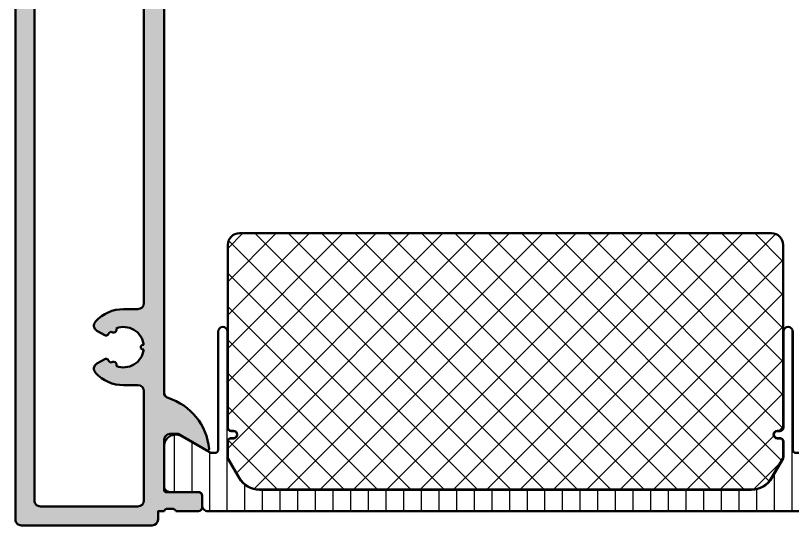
# Model space of a CAD drawing. Extents: x 0 to 245, y -81 to 5.
# Drawn here: x 0 to 65.4, y -81.2 to -38.3 of the extents above; entities that cross this region are included whole.
import ezdxf

# ---------------------------------------------------------------- set-up
doc = ezdxf.new("R2010")
doc.units = 0
for name, color, linetype, lineweight in [('0S-Alu contour', 7, 'Continuous', 50), ('0S-Alu hatch', 252, 'Continuous', 25), ('0S-Plastic contour', 254, 'Continuous', 50), ('0S-Plastic hatch', 253, 'Continuous', 25), ('0S-PT contour', 91, 'Continuous', 50), ('0S-PT hatch', 103, 'Continuous', 25)]:
    doc.layers.add(name, color=color, linetype=linetype, lineweight=lineweight)

# ---------------------------------------------------------------- blocks, each defined once
blk = doc.blocks.new('485100__E9955474_A01D_4CBE_A65E_3682EE52868B_')
at = {"layer": '0S-Alu hatch'}
h = blk.add_hatch(color=256, dxfattribs=at)
edge = h.paths.add_edge_path()
edge.add_ellipse((13.21715728752521, -0.0999999999996078), major_axis=(-0.3000000000002932, 0), ratio=1, start_angle=90.0000000000349, end_angle=160.5287793654555, ccw=False)
edge.add_line((13.2171572875254, -0.3999999999999034), (12.78284271247464, -0.3999999999999744))
edge.add_ellipse((12.78284271247453, -0.1000000000000625), major_axis=(-0.2999999999999119, 0), ratio=1, start_angle=19.471220634481085, end_angle=90.00000000002069, ccw=False)
edge.add_line((12.49999999999997, -0.1999999999999858), (11.00000000000001, -0.1999999999999574))
edge.add_arc((10.99999999999999, -0.699999999999929), 0.4999999999999716, 89.99999999999736, 180)
edge.add_line((10.50000000000002, -0.699999999999929), (10.50000000000001, -6.499999999999997))
edge.add_ellipse((10.00000000000007, -6.500000000000054), major_axis=(-0.499999999999945, 0), ratio=1, start_angle=89.99999999999369, end_angle=180, ccw=False)
edge.add_line((10.00000000000001, -6.999999999999997), (2.800000000000014, -6.999999999999983))
edge.add_ellipse((2.799999999999993, -5.999999999999997), major_axis=(-0.9999999999999857, 0), ratio=1, start_angle=0, end_angle=90.0000000000012, ccw=False)
edge.add_line((1.800000000000007, -6.000000000000011), (1.800000000000015, -2.699999999999971))
edge.add_ellipse((2.799999999999967, -2.699999999999957), major_axis=(-0.9999999999999521, 0), ratio=1, start_angle=269.99999999999767, end_angle=360, ccw=False)
edge.add_line((2.800000000000008, -1.7), (4.500000000000015, -1.7))
edge.add_line((4.500000000000015, -1.7), (4.500000000000015, -1.099999999999991))
edge.add_line((4.500000000000015, -1.099999999999991), (3.400000000000014, 2.9e-15))
edge.add_line((3.400000000000014, 2.9e-15), (1.51e-14, 2.8e-15))
edge.add_line((1.51e-14, 2.8e-15), (1e-16, -80.7))
edge.add_arc((0.499999999999999, -80.7), 0.4999999999999989, 180, 270.0000000000002)
edge.add_line((0.5000000000000007, -81.2), (11.5, -81.2))
edge.add_arc((11.5, -80.7), 0.5000000000000011, 270.0000000000002, 360)
edge.add_line((12, -80.7), (12, -80))
edge.add_line((12, -80), (12.5, -80))
edge.add_ellipse((12.78284271247462, -80.10000000000001), major_axis=(-0.3000000000000029, 0), ratio=1, start_angle=270, end_angle=340.52877936550794, ccw=False)
edge.add_line((12.78284271247462, -79.8), (13.21715728752538, -79.8))
edge.add_ellipse((13.2171572875254, -80.09999999999998), major_axis=(-0.2999999999999783, 0), ratio=1, start_angle=199.4712206344881, end_angle=270.00000000000273, ccw=False)
edge.add_line((13.5, -80), (15.39999999999996, -80))
edge.add_arc((15.39999999999996, -79.69999999999996), 0.3000000000000429, 270, 360)
edge.add_line((15.7, -79.69999999999996), (15.7, -78.71000000000004))
edge.add_arc((15.39999999999997, -78.71000000000004), 0.3000000000000238, 0, 90.00000000000237)
edge.add_line((15.39999999999996, -78.41000000000001), (12.7, -78.41))
edge.add_ellipse((12.70000000000001, -78.21), major_axis=(-0.2000000000000024, 0), ratio=1, start_angle=0, end_angle=89.9999999999979, ccw=False)
edge.add_line((12.5, -78.21), (12.5, -74.00000000000001))
edge.add_ellipse((13.00000000000001, -74.00000000000003), major_axis=(-0.5000000000000071, 0), ratio=1, start_angle=270.0000000000008, end_angle=360, ccw=False)
edge.add_line((13, -73.50000000000001), (13.7, -73.50000000000001))
edge.add_line((13.7, -73.50000000000001), (16.09282032302755, -74.88149545762236))
edge.add_arc((16.1618802153517, -74.76188021535171), 0.1381197846482984, 239.9999999999975, 365.6225775507953)
edge.add_arc((11.32339113815221, -75.23822324117378), 4.999999999999982, 5.622577550793327, 72.25158364392998)
edge.add_ellipse((13.00000000000005, -69.99999999999999), major_axis=(-0.5000000000000281, 0), ratio=1, start_angle=0, end_angle=72.25158364392553, ccw=False)
edge.add_line((12.50000000000002, -69.99999999999999), (12.50000000000001, -10.19999999999997))
edge.add_ellipse((13.00000000000013, -10.20000000000008), major_axis=(-0.5000000000001174, 0), ratio=1, start_angle=287.7484163560789, end_angle=360, ccw=False)
edge.add_arc((11.32339113815236, -4.961776758826315), 4.999999999999834, 287.7484163560689, 354.3774224492078)
edge.add_arc((16.16188021535177, -5.438119784648248), 0.1381197846482487, 354.3774224491905, 480.0000000000249)
edge.add_line((16.0928203230276, -5.318504542377664), (13.70000000000001, -6.699999999999985))
edge.add_line((13.70000000000001, -6.699999999999985), (13.00000000000001, -6.699999999999985))
edge.add_ellipse((12.99999999999999, -6.199999999999985), major_axis=(-0.5, 0), ratio=1, start_angle=0, end_angle=90.00000000000199, ccw=False)
edge.add_line((12.49999999999999, -6.199999999999985), (12.50000000000001, -1.989999999999978))
edge.add_ellipse((12.70000000000002, -1.990000000000034), major_axis=(-0.2000000000000028, 0), ratio=1, start_angle=270.00000000000256, end_angle=360, ccw=False)
edge.add_line((12.70000000000001, -1.790000000000031), (15.39999999999998, -1.789999999999989))
edge.add_arc((15.39999999999994, -1.489999999999906), 0.3000000000000824, 270.0000000000068, 360)
edge.add_line((15.70000000000002, -1.489999999999906), (15.70000000000002, -0.5000000000000256))
edge.add_arc((15.39999999999989, -0.500000000000054), 0.300000000000125, 0, 89.99999999998406)
edge.add_line((15.39999999999998, -0.1999999999999289), (13.50000000000001, -0.1999999999999716))
edge = h.paths.add_edge_path()
edge.add_line((10.3, -79.6), (2.099999999999999, -79.6))
edge.add_ellipse((2.099999999999998, -79.10000000000001), major_axis=(-0.4999999999999984, 0), ratio=1, start_angle=0, end_angle=90.00000000000011, ccw=False)
edge.add_line((1.6, -79.10000000000001), (1.600000000000022, -8.899999999999977))
edge.add_ellipse((2.099999999999959, -8.899999999999903), major_axis=(-0.4999999999999377, 0), ratio=1, start_angle=269.99999999999284, end_angle=360, ccw=False)
edge.add_line((2.100000000000022, -8.399999999999986), (10.30000000000001, -8.399999999999986))
edge.add_ellipse((10.29999999999998, -8.900000000000016), major_axis=(-0.5000000000000285, 0), ratio=1, start_angle=180, end_angle=269.9999999999959, ccw=False)
edge.add_line((10.8, -8.900000000000016), (10.80000000000001, -11.29999999999999))
edge.add_ellipse((10.30000000000007, -11.30000000000006), major_axis=(-0.4999999999999414, 0), ratio=1, start_angle=89.99999999999329, end_angle=180, ccw=False)
edge.add_line((10.30000000000001, -11.80000000000001), (9.100000000000014, -11.79999999999999))
edge.add_arc((9.099999999999955, -14.99999999999975), 3.199999999999784, 89.99999999999896, 137.7945535962703)
edge.add_arc((7.100000000000019, -13.18616428527828), 0.499999999999991, 137.79455359627, 239.9999999999996)
edge.add_line((6.85000000000002, -13.61917698717048), (7.506767464358823, -13.99836185951305))
edge.add_arc((7.60676746435883, -13.82515677875615), 0.2000000000000043, 240, 321.8050930654696)
edge.add_ellipse((9.100000003569752, -15.00000000369375), major_axis=(-1.700000005136818, 0), ratio=1, start_angle=308.43346097456447, end_angle=321.80509304202775, ccw=False)
edge.add_arc((8.250000000000014, -13.52775681356648), 0.2500000000000156, 214.2167304732661, 385.7832695211539)
edge.add_ellipse((9.100000000000044, -14.99999999999997), major_axis=(-1.699999999999986, 0), ratio=1, start_angle=186.6284815277259, end_angle=291.5665390422964, ccw=False)
edge.add_arc((10.75000000000002, -15), 0.1999999999999928, 78.86146999422614, 281.1385300057684)
edge.add_ellipse((9.100000000000014, -15.00000000000008), major_axis=(-1.69999999999999, 0), ratio=1, start_angle=68.43346095770403, end_angle=173.3715184722763, ccw=False)
edge.add_arc((8.24999999999999, -16.47224318643355), 0.2500000000000029, 334.2167304788404, 505.7832695211383)
edge.add_ellipse((9.10000000632604, -14.99999999382313), major_axis=(-1.700000008841515, 0), ratio=1, start_angle=38.19490696630322, end_angle=51.56653900468848, ccw=False)
edge.add_arc((7.606767464358807, -16.17484322124384), 0.2000000000000047, 38.19490693452656, 119.9999999999947)
edge.add_line((7.506767464358821, -16.00163814048694), (6.850000000000013, -16.38082301282947))
edge.add_arc((7.100000000000036, -16.8138357147217), 0.5000000000000208, 120.0000000000019, 222.2054464037307)
edge.add_arc((9.100000000000117, -14.99999999999985), 3.200000000000137, 222.2054464037329, 269.9999999999982)
edge.add_line((9.100000000000016, -18.19999999999999), (10.30000000000001, -18.19999999999999))
edge.add_ellipse((10.30000000000004, -18.69999999999998), major_axis=(-0.4999999999999929, 0), ratio=1, start_angle=180, end_angle=270.00000000000284, ccw=False)
edge.add_line((10.80000000000003, -18.69999999999998), (10.8, -62.5))
edge.add_ellipse((10.29999999999998, -62.49999999999997), major_axis=(-0.5000000000000231, 0), ratio=1, start_angle=90.00000000000267, end_angle=180, ccw=False)
edge.add_line((10.3, -62.99999999999999), (9.100000000000003, -63))
edge.add_arc((9.099999999999929, -66.19999999999979), 3.199999999999802, 89.99999999999866, 137.7945535962693)
edge.add_arc((7.099999999999985, -64.38616428527828), 0.4999999999999939, 137.7945535962646, 240.0000000000015)
edge.add_line((6.850000000000005, -64.81917698717051), (7.506767464358814, -65.19836185951306))
edge.add_arc((7.606767464358808, -65.0251567787562), 0.1999999999999806, 239.9999999999972, 321.8050930654803)
edge.add_ellipse((9.099999999672775, -66.19999999966242), major_axis=(-1.699999999765205, 0), ratio=1, start_angle=308.43346095613765, end_angle=321.80509306759586, ccw=False)
edge.add_arc((8.250000000000007, -64.72775681356646), 0.25, 214.216730425588, 385.7832695211484)
edge.add_ellipse((9.100000000000028, -66.19999999999999), major_axis=(-1.699999999999989, 0), ratio=1, start_angle=186.6284815277267, end_angle=291.5665390422961, ccw=False)
edge.add_arc((10.75, -66.2), 0.2000000000000004, 78.86146999422444, 281.1385300057719)
edge.add_ellipse((9.1, -66.2), major_axis=(-1.700000000000004, 0), ratio=1, start_angle=68.43346095770488, end_angle=173.3715184722733, ccw=False)
edge.add_arc((8.25, -67.67224318643353), 0.2499999999999986, 334.2167304788521, 505.7832695211461)
edge.add_ellipse((9.099999999970496, -66.20000000002801), major_axis=(-1.699999999979652, 0), ratio=1, start_angle=38.19490693439889, end_angle=51.56653904248731, ccw=False)
edge.add_arc((7.606767464358817, -67.37484322124382), 0.19999999999999, 38.19490693452577, 120.0000000000009)
edge.add_line((7.506767464358814, -67.20163814048693), (6.850000000000002, -67.58082301282948))
edge.add_arc((7.100000000000001, -68.01383571472171), 0.5000000000000037, 119.9999999999996, 222.2054464037324)
edge.add_arc((9.099999999999953, -66.20000000000006), 3.199999999999937, 222.2054464037321, 270.0000000000009)
edge.add_line((9.100000000000003, -69.4), (10.3, -69.4))
edge.add_ellipse((10.3, -69.9), major_axis=(-0.5000000000000018, 0), ratio=1, start_angle=180, end_angle=269.9999999999994, ccw=False)
edge.add_line((10.8, -69.9), (10.8, -79.10000000000001))
edge.add_ellipse((10.3, -79.1), major_axis=(-0.5000000000000036, 0), ratio=1, start_angle=90.0000000000004, end_angle=180, ccw=False)
at = {"layer": '0S-Alu contour', "color": 7}
for points in [[(2.800000000000008, -1.7), (4.500000000000015, -1.7), (4.500000000000015, -1.099999999999991), (3.400000000000014, 2.9e-15), (1.51e-14, 2.8e-15), (1e-16, -80.7)], [(12.49999999999997, -0.1999999999999858), (11.00000000000001, -0.1999999999999574)], [(13.2171572875254, -0.3999999999999034), (12.78284271247464, -0.3999999999999744)], [(15.39999999999998, -0.1999999999999289), (13.50000000000001, -0.1999999999999716)], [(15.70000000000002, -1.489999999999906), (15.70000000000002, -0.5000000000000256)], [(10.50000000000002, -0.699999999999929), (10.50000000000001, -6.499999999999997)], [(12.70000000000001, -1.790000000000031), (15.39999999999998, -1.789999999999989)], [(12.49999999999999, -6.199999999999985), (12.50000000000001, -1.989999999999978)], [(1.800000000000007, -6.000000000000011), (1.800000000000015, -2.699999999999971)], [(16.0928203230276, -5.318504542377664), (13.70000000000001, -6.699999999999985), (13.00000000000001, -6.699999999999985)], [(10.00000000000001, -6.999999999999997), (2.800000000000014, -6.999999999999983)], [(2.100000000000022, -8.399999999999986), (10.30000000000001, -8.399999999999986)], [(1.6, -79.10000000000001), (1.600000000000022, -8.899999999999977)], [(10.8, -8.900000000000016), (10.80000000000001, -11.29999999999999)], [(12.50000000000002, -69.99999999999999), (12.50000000000001, -10.19999999999997)], [(10.30000000000001, -11.80000000000001), (9.100000000000014, -11.79999999999999)], [(6.85000000000002, -13.61917698717048), (7.506767464358823, -13.99836185951305)], [(7.506767464358821, -16.00163814048694), (6.850000000000013, -16.38082301282947)], [(9.100000000000016, -18.19999999999999), (10.30000000000001, -18.19999999999999)], [(10.80000000000003, -18.69999999999998), (10.8, -62.5)], [(10.3, -62.99999999999999), (9.100000000000003, -63)], [(6.850000000000005, -64.81917698717051), (7.506767464358814, -65.19836185951306)], [(7.506767464358814, -67.20163814048693), (6.850000000000002, -67.58082301282948)], [(9.100000000000003, -69.4), (10.3, -69.4)], [(10.8, -69.9), (10.8, -79.10000000000001)], [(13, -73.50000000000001), (13.7, -73.50000000000001), (16.09282032302755, -74.88149545762236)], [(12.5, -78.21), (12.5, -74.00000000000001)], [(15.39999999999996, -78.41000000000001), (12.7, -78.41)], [(15.7, -79.69999999999996), (15.7, -78.71000000000004)], [(10.3, -79.6), (2.099999999999999, -79.6)], [(12.78284271247462, -79.8), (13.21715728752538, -79.8)], [(12, -80.7), (12, -80), (12.5, -80)], [(13.5, -80), (15.39999999999996, -80)], [(0.5000000000000007, -81.2), (11.5, -81.2)]]:
    blk.add_lwpolyline(points, dxfattribs=at)
for centre, radius, start, end in [((10.99999999999999, -0.699999999999929), 0.4999999999999716, 89.99999999999736, 180), ((15.39999999999989, -0.500000000000054), 0.300000000000125, 0, 89.99999999998406), ((15.39999999999994, -1.489999999999906), 0.3000000000000824, 270.0000000000068, 0), ((11.32339113815236, -4.961776758826315), 4.999999999999834, 287.7484163560689, 354.3774224492078), ((16.16188021535177, -5.438119784648248), 0.1381197846482487, 354.3774224491905, 120.0000000000248), ((9.099999999999955, -14.99999999999975), 3.199999999999784, 89.99999999999896, 137.7945535962703), ((7.100000000000019, -13.18616428527828), 0.499999999999991, 137.79455359627, 239.9999999999996), ((8.250000000000014, -13.52775681356648), 0.2500000000000156, 214.2167304732661, 25.7832695211539), ((7.60676746435883, -13.82515677875615), 0.2000000000000043, 240, 321.8050930654696), ((10.75000000000002, -15), 0.1999999999999928, 78.86146999422614, 281.1385300057684), ((7.606767464358807, -16.17484322124384), 0.2000000000000047, 38.19490693452656, 119.9999999999947), ((8.24999999999999, -16.47224318643355), 0.2500000000000029, 334.2167304788404, 145.7832695211384), ((7.100000000000036, -16.8138357147217), 0.5000000000000208, 120.0000000000019, 222.2054464037307), ((9.100000000000117, -14.99999999999985), 3.200000000000137, 222.2054464037329, 269.9999999999982), ((9.099999999999929, -66.19999999999979), 3.199999999999802, 89.99999999999866, 137.7945535962693), ((7.099999999999985, -64.38616428527828), 0.4999999999999939, 137.7945535962646, 240.0000000000015), ((8.250000000000007, -64.72775681356646), 0.25, 214.216730425588, 25.78326952114839), ((7.606767464358808, -65.0251567787562), 0.1999999999999806, 239.9999999999972, 321.8050930654803), ((10.75, -66.2), 0.2000000000000004, 78.86146999422444, 281.1385300057719), ((7.606767464358817, -67.37484322124382), 0.19999999999999, 38.19490693452577, 120.0000000000009), ((7.100000000000001, -68.01383571472171), 0.5000000000000037, 119.9999999999996, 222.2054464037324), ((8.25, -67.67224318643353), 0.2499999999999986, 334.2167304788521, 145.7832695211461), ((9.099999999999953, -66.20000000000006), 3.199999999999937, 222.2054464037321, 270.0000000000009), ((11.32339113815221, -75.23822324117378), 4.999999999999982, 5.622577550793327, 72.25158364392998), ((16.1618802153517, -74.76188021535171), 0.1381197846482984, 239.9999999999975, 5.622577550795275), ((15.39999999999997, -78.71000000000004), 0.3000000000000238, 0, 90.00000000000237), ((15.39999999999996, -79.69999999999996), 0.3000000000000429, 270, 0), ((0.499999999999999, -80.7), 0.4999999999999989, 180, 270.0000000000002), ((11.5, -80.7), 0.5000000000000011, 270.0000000000002, 0)]:
    blk.add_arc(centre, radius, start, end, dxfattribs=at)
at = {"layer": '0S-Alu contour', "color": 7, "extrusion": (0, 0, -1)}
for centre, radius, start, end in [((-12.78284271247453, -0.1000000000000625), 0.2999999999999119, 269.9999999999793, 340.5287793655189), ((-13.21715728752521, -0.0999999999996078), 0.3000000000002933, 199.4712206345446, 269.9999999999651), ((-2.799999999999967, -2.699999999999957), 0.9999999999999521, 0, 90.00000000000232), ((-12.70000000000002, -1.990000000000034), 0.2000000000000028, 0, 89.99999999999746), ((-2.799999999999993, -5.999999999999997), 0.9999999999999857, 269.9999999999988, 0), ((-10.00000000000007, -6.500000000000054), 0.499999999999945, 180, 270.0000000000063), ((-12.99999999999999, -6.199999999999985), 0.5, 269.999999999998, 0), ((-2.099999999999959, -8.899999999999903), 0.4999999999999377, 0, 90.00000000000718), ((-10.29999999999998, -8.900000000000016), 0.5000000000000285, 90.00000000000406, 180), ((-13.00000000000013, -10.20000000000008), 0.5000000000001174, 0, 72.25158364392108), ((-10.30000000000007, -11.30000000000006), 0.4999999999999414, 180, 270.0000000000067), ((-9.100000003569752, -15.00000000369375), 1.700000005136818, 38.19490695797227, 51.56653902543555), ((-9.100000000000044, -14.99999999999997), 1.699999999999986, 68.43346095770355, 173.3715184722741), ((-9.100000000000014, -15.00000000000008), 1.69999999999999, 186.6284815277238, 291.566539042296), ((-9.10000000632604, -14.99999999382313), 1.700000008841515, 308.4334609953115, 321.8050930336968), ((-10.30000000000004, -18.69999999999998), 0.4999999999999929, 89.99999999999714, 180), ((-10.29999999999998, -62.49999999999997), 0.5000000000000231, 180, 269.9999999999973), ((-9.100000000000028, -66.19999999999999), 1.69999999999999, 68.43346095770389, 173.3715184722733), ((-9.099999999672775, -66.19999999966242), 1.699999999765205, 38.19490693240416, 51.56653904386232), ((-9.1, -66.2), 1.700000000000004, 186.6284815277268, 291.5665390422951), ((-9.099999999970496, -66.20000000002801), 1.699999999979652, 308.4334609575127, 321.8050930656011), ((-10.3, -69.9), 0.5000000000000018, 90.00000000000063, 180), ((-13.00000000000005, -69.99999999999999), 0.5000000000000281, 287.7484163560745, 0), ((-13.00000000000001, -74.00000000000003), 0.5000000000000071, 0, 89.9999999999992), ((-12.70000000000001, -78.21), 0.2000000000000024, 270.0000000000021, 0), ((-2.099999999999998, -79.10000000000001), 0.4999999999999984, 269.9999999999999, 0), ((-10.3, -79.1), 0.5000000000000036, 180, 269.9999999999996), ((-12.78284271247462, -80.10000000000001), 0.3000000000000029, 19.47122063449203, 90), ((-13.2171572875254, -80.09999999999998), 0.2999999999999783, 89.99999999999729, 160.5287793655119)]:
    blk.add_arc(centre, radius, start, end, dxfattribs=at)
blk = doc.blocks.new('486210__149072A3_05BF_4372_99CE_AF6776F35998_')
at = {"layer": '0S-PT hatch'}
h = blk.add_hatch(dxfattribs=at)
h.set_pattern_fill('ANSI37', color=256, scale=0.625, angle=90, style=0)
h.set_pattern_definition([(135, (0, 0), (-1.403165018917055, -1.403165018917055), []), (225, (0, 0), (1.403165018917055, -1.403165018917055), [])])
edge = h.paths.add_edge_path()
edge.add_ellipse((18.14979668030454, -72.9563458752441), major_axis=(-0.2800000000000065, 0), ratio=1, start_angle=0, end_angle=90.00000000000068, ccw=False)
edge.add_line((17.86979668030453, -72.9563458752441), (17.86979668030453, -57.59999999999997))
edge.add_ellipse((18.84979668030453, -57.59999999999997), major_axis=(-0.9799999999999968, 0), ratio=1, start_angle=269.9999999999998, end_angle=360, ccw=False)
edge.add_line((18.84979668030453, -56.61999999999998), (63.65020331974267, -56.61999999999998))
edge.add_ellipse((63.65020331974267, -57.59999999999996), major_axis=(-0.9799999999999826, 0), ratio=1, start_angle=180, end_angle=269.99999999999955, ccw=False)
edge.add_line((64.63020331974265, -57.59999999999996), (64.63020331969553, -72.95540162866529))
edge.add_ellipse((64.34979668030454, -72.95540162866531), major_axis=(-0.2804066393909892, 0), ratio=1, start_angle=90, end_angle=180, ccw=False)
edge.add_line((64.34979668030454, -73.2358082680563), (64.14922588506548, -73.2358082680563))
edge.add_arc((64.14922588506548, -73.55577507995788), 0.3199668119015628, 90, 270)
edge.add_line((64.14922588506548, -73.87574189185943), (64.34979668035172, -73.87574189185943))
edge.add_ellipse((64.3497966803517, -74.15574189185945), major_axis=(-0.280000000000002, 0), ratio=1, start_angle=183.512787063998, end_angle=269.9999999999971, ccw=False)
edge.add_line((64.62927060206421, -74.13858592838804), (64.62927060206421, -75.46501280946046))
edge.add_ellipse((64.44927060206427, -75.46501280946043), major_axis=(-0.1799999999999358, 0), ratio=1, start_angle=149.9999999999923, end_angle=180, ccw=False)
edge.add_line((64.6051551747454, -75.55501280946042), (63.66119488016583, -77.18999999999998))
edge.add_ellipse((61.94646458067264, -76.19999999999997), major_axis=(-1.979999999999995, 0), ratio=1, start_angle=90, end_angle=149.9999999999998, ccw=False)
edge.add_line((61.94646458067264, -78.17999999999996), (20.5531287799836, -78.17999999999996))
edge.add_ellipse((20.55312877998361, -76.19999999999999), major_axis=(-1.979999999999985, 0), ratio=1, start_angle=29.99999999999949, end_angle=89.99999999999977, ccw=False)
edge.add_line((18.83839848049042, -77.18999999999997), (17.89443818591086, -75.55501280946042))
edge.add_ellipse((18.05032275859205, -75.46501280946042), major_axis=(-0.1799999999999963, 0), ratio=1, start_angle=0, end_angle=30.000000000002103, ccw=False)
edge.add_line((17.87032275859205, -75.46501280946042), (17.87032275859205, -74.13804832120007))
edge.add_ellipse((18.14979668030455, -74.15520428467163), major_axis=(-0.2800000000000048, 0), ratio=1, start_angle=270.00000000000216, end_angle=356.48721293597293, ccw=False)
edge.add_line((18.14979668030454, -73.87520428467163), (18.35036747559078, -73.87520428467163))
edge.add_arc((18.35036747559078, -73.55577507995787), 0.319429204713761, 270, 450)
edge.add_line((18.35036747559078, -73.23634587524411), (18.14979668030454, -73.23634587524411))
at = {"layer": '0S-PT contour', "color": 7}
for points in [[(18.84979668030453, -56.61999999999998), (63.65020331974267, -56.61999999999998)], [(17.86979668030453, -72.9563458752441), (17.86979668030453, -57.59999999999997)], [(64.63020331974265, -57.59999999999996), (64.63020331969553, -72.95540162866529)], [(18.35036747559078, -73.23634587524411), (18.14979668030454, -73.23634587524411)], [(64.34979668030454, -73.2358082680563), (64.14922588506548, -73.2358082680563)], [(18.14979668030454, -73.87520428467163), (18.35036747559078, -73.87520428467163)], [(64.14922588506548, -73.87574189185943), (64.34979668035172, -73.87574189185943)], [(17.87032275859205, -75.46501280946042), (17.87032275859205, -74.13804832120007)], [(64.62927060206421, -74.13858592838804), (64.62927060206421, -75.46501280946046)], [(18.83839848049042, -77.18999999999997), (17.89443818591086, -75.55501280946042)], [(64.6051551747454, -75.55501280946042), (63.66119488016583, -77.18999999999998)], [(61.94646458067264, -78.17999999999996), (20.5531287799836, -78.17999999999996)]]:
    blk.add_lwpolyline(points, dxfattribs=at)
at = {"layer": '0S-PT contour', "color": 7, "extrusion": (0, 0, -1)}
for centre, radius, start, end in [((-18.84979668030453, -57.59999999999997), 0.9799999999999968, 0, 90.00000000000021), ((-63.65020331974267, -57.59999999999996), 0.9799999999999826, 90.00000000000043, 180), ((-18.14979668030454, -72.9563458752441), 0.2800000000000065, 269.9999999999993, 0), ((-64.34979668030454, -72.95540162866531), 0.2804066393909892, 180, 270), ((-18.14979668030455, -74.15520428467163), 0.2800000000000048, 3.512787064027087, 89.99999999999783), ((-64.3497966803517, -74.15574189185945), 0.280000000000002, 90.00000000000291, 176.487212936002), ((-18.05032275859205, -75.46501280946042), 0.1799999999999963, 329.9999999999979, 0), ((-64.44927060206427, -75.46501280946043), 0.1799999999999358, 180, 210.0000000000078), ((-20.55312877998361, -76.19999999999999), 1.979999999999985, 270.0000000000002, 330.0000000000005), ((-61.94646458067264, -76.19999999999997), 1.979999999999995, 210.0000000000003, 270)]:
    blk.add_arc(centre, radius, start, end, dxfattribs=at)
at = {"layer": '0S-PT contour', "color": 7}
for centre, radius, start, end in [((18.35036747559078, -73.55577507995787), 0.319429204713761, 270, 90), ((64.14922588506548, -73.55577507995788), 0.3199668119015628, 90, 270)]:
    blk.add_arc(centre, radius, start, end, dxfattribs=at)
blk = doc.blocks.new('284591__51F3FD2E_2EA0_4798_A127_C033CC3ED484___EAAD03FD_3B20_42E3_95A0_F28DCBC1E137_')
at = {"layer": '0S-Plastic hatch'}
h = blk.add_hatch(dxfattribs=at)
h.set_pattern_fill('ANSI31', color=256, scale=0.4680000000000001, angle=45, style=0)
h.set_pattern_definition([(90, (0, 0), (-1.4859, 0), [])])
edge = h.paths.add_edge_path()
edge.add_ellipse((65.92580853902763, -74.60002263447427), major_axis=(-0.5000000000001086, 0), ratio=1, start_angle=89.99425617672682, end_angle=119.99999659934471, ccw=False)
edge.add_line((65.92575841471383, -75.10002263196193), (65.70000000006476, -75.09999999999057))
edge.add_ellipse((65.70000000006472, -74.84999999997308), major_axis=(-0.2500000000174998, 0), ratio=1, start_angle=0, end_angle=90.00000000000978, ccw=False)
edge.add_line((65.45000000004723, -74.84999999997308), (65.45000000004654, -64.89925907311643))
edge.add_arc((65.0507409269301, -64.89925907311643), 0.3992590731164398, 0, 180)
edge.add_line((64.65148185381366, -64.89925907311643), (64.65148185381369, -72.95486402147755))
edge.add_ellipse((64.35000000004713, -72.95486402147755), major_axis=(-0.3014818537665604, 0), ratio=1, start_angle=90.00000000001347, end_angle=180, ccw=False)
edge.add_line((64.3500000000472, -73.25634587524411), (64.14942920476096, -73.25634587524411))
edge.add_arc((64.14942920476096, -73.55577507995787), 0.2994292047137632, 90.00000000000273, 270.0000000000027)
edge.add_line((64.14942920476099, -73.85520428467164), (64.35000000004726, -73.85520428467164))
edge.add_ellipse((64.35000000004726, -74.15520428467184), major_axis=(-0.3000000000002041, 0), ratio=1, start_angle=176.6063607271252, end_angle=270, ccw=False)
edge.add_line((64.64947392175952, -74.17296295056771), (64.64947392175972, -75.46501280946048))
edge.add_ellipse((64.44947392175989, -75.46501280946063), major_axis=(-0.1999999999998323, 0), ratio=1, start_angle=150.0000000000496, end_angle=180, ccw=False)
edge.add_line((64.62267900251672, -75.5650128094604), (63.67871870793694, -77.2))
edge.add_ellipse((61.94666790036814, -76.20000000000006), major_axis=(-1.999999999999911, 0), ratio=1, start_angle=90.00000000000023, end_angle=150.0000000000004, ccw=False)
edge.add_line((61.94666790036815, -78.19999999999997), (20.55333209967907, -78.19999999999997))
edge.add_ellipse((20.55333209967909, -76.2), major_axis=(-1.999999999999964, 0), ratio=1, start_angle=29.99999999999909, end_angle=89.99999999999937, ccw=False)
edge.add_line((18.82128129211023, -77.19999999999996), (17.87732099753071, -75.56501280946047))
edge.add_ellipse((18.05052607828748, -75.46501280946026), major_axis=(-0.2000000000000062, 0), ratio=1, start_angle=0, end_angle=30.000000000067416, ccw=False)
edge.add_line((17.85052607828748, -75.46501280946026), (17.85052607828788, -74.1729629505656))
edge.add_ellipse((18.14999999999998, -74.15520428467157), major_axis=(-0.2999999999999315, 0), ratio=1, start_angle=-89.99999999999801, end_angle=3.3936392725271958, ccw=False)
edge.add_line((18.14999999999997, -73.85520428467163), (18.35057079528624, -73.85520428467163))
edge.add_arc((18.35057079528624, -73.55577507995787), 0.2994292047137614, 270, 450)
edge.add_line((18.35057079528624, -73.25634587524411), (18.14999999999997, -73.25634587524411))
edge.add_ellipse((18.15000000000007, -72.95486402147758), major_axis=(-0.3014818537665373, 0), ratio=1, start_angle=0, end_angle=89.99999999998181, ccw=False)
edge.add_line((17.84851814623354, -72.95486402147758), (17.84851814623354, -64.89925907311641))
edge.add_arc((17.44925907311707, -64.89925907311643), 0.3992590731164753, 0, 180)
edge.add_line((17.05000000000059, -64.89925907311643), (17.05, -74.8499999999731))
edge.add_ellipse((16.79999999998252, -74.84999999997308), major_axis=(-0.2500000000174793, 0), ratio=1, start_angle=89.99999999998039, end_angle=180, ccw=False)
edge.add_line((16.79999999998244, -75.09999999999056), (16.57424158528619, -75.10002263196192))
edge.add_ellipse((16.57419118792871, -74.60002365369176), major_axis=(-0.4999989808100381, 0), ratio=1, start_angle=60.00003470092793, end_angle=90.00577512354607, ccw=False)
edge.add_line((16.32419195977537, -75.03303562435057), (14.04045300000001, -73.7145185018933))
edge.add_arc((13.49981807472286, -74.55577115088465), 0.9999960709244735, 57.27298390015929, 171.8183919481001)
edge.add_line((12.51000000000001, -74.4134605018933), (12.51000000000001, -77.89000199999278))
edge.add_arc((13.00999597743863, -77.89000463961786), 0.4999959774455851, 179.9996975182267, 270.0003024811863)
edge.add_line((13.00999861706371, -78.39000061705647), (15.40999699999999, -78.38966866665945))
edge.add_ellipse((15.40999699999998, -78.68966866665947), major_axis=(-0.300000000000022, 0), ratio=1, start_angle=180, end_angle=269.9999999999993, ccw=False)
edge.add_line((15.70999700000001, -78.68966866665947), (15.70999700000001, -79.49999999999278))
edge.add_arc((16.20999432109083, -79.50000267890198), 0.499997321097995, 179.999693017615, 270)
edge.add_line((16.20999432109083, -79.99999999999997), (66.29000567890924, -79.99999999999994))
edge.add_arc((66.29000567890922, -79.50000267890199), 0.4999973210979581, 270.0000000000017, 360.0003069823849)
edge.add_line((66.79000300000001, -79.49999999998967), (66.79000299999998, -78.68966866665947))
edge.add_ellipse((67.09000300000001, -78.68966866665949), major_axis=(-0.3000000000000256, 0), ratio=1, start_angle=269.99999999999727, end_angle=360, ccw=False)
edge.add_line((67.09000300000002, -78.38966866665946), (69.49000138293628, -78.39000061705649))
edge.add_arc((69.4900040225614, -77.89000463961787), 0.4999959774455748, 269.99969751881, 360.0003024817733)
edge.add_line((69.99, -77.89000199998767), (69.98999999999998, -74.41346050189331))
edge.add_arc((69.00018192527713, -74.55577115088467), 0.9999960709244737, 8.181608051899842, 122.72701609984)
edge.add_line((68.45954699999999, -73.7145185018933), (66.17580851332724, -75.03303535120475))
at = {"layer": '0S-Plastic contour', "color": 7}
for points in [[(17.05000000000059, -64.89925907311643), (17.05, -74.8499999999731)], [(17.84851814623354, -72.95486402147758), (17.84851814623354, -64.89925907311641)], [(64.65148185381366, -64.89925907311643), (64.65148185381369, -72.95486402147755)], [(65.45000000004723, -74.84999999997308), (65.45000000004654, -64.89925907311643)], [(18.35057079528624, -73.25634587524411), (18.14999999999997, -73.25634587524411)], [(64.3500000000472, -73.25634587524411), (64.14942920476096, -73.25634587524411)], [(16.32419195977537, -75.03303562435057), (14.04045300000001, -73.7145185018933)], [(18.14999999999997, -73.85520428467163), (18.35057079528624, -73.85520428467163)], [(64.14942920476099, -73.85520428467164), (64.35000000004726, -73.85520428467164)], [(68.45954699999999, -73.7145185018933), (66.17580851332724, -75.03303535120475)], [(12.51000000000001, -74.4134605018933), (12.51000000000001, -77.89000199999278)], [(17.85052607828748, -75.46501280946026), (17.85052607828788, -74.1729629505656)], [(64.64947392175952, -74.17296295056771), (64.64947392175972, -75.46501280946048)], [(69.99, -77.89000199998767), (69.98999999999998, -74.41346050189331)], [(16.79999999998244, -75.09999999999056), (16.57424158528619, -75.10002263196192)], [(65.92575841471383, -75.10002263196193), (65.70000000006476, -75.09999999999057)], [(18.82128129211023, -77.19999999999996), (17.87732099753071, -75.56501280946047)], [(64.62267900251672, -75.5650128094604), (63.67871870793694, -77.2)], [(13.00999861706371, -78.39000061705647), (15.40999699999999, -78.38966866665945)], [(61.94666790036815, -78.19999999999997), (20.55333209967907, -78.19999999999997)], [(67.09000300000002, -78.38966866665946), (69.49000138293628, -78.39000061705649)], [(15.70999700000001, -78.68966866665947), (15.70999700000001, -79.49999999999278)], [(66.79000300000001, -79.49999999998967), (66.79000299999998, -78.68966866665947)], [(16.20999432109083, -79.99999999999997), (66.29000567890924, -79.99999999999994)]]:
    blk.add_lwpolyline(points, dxfattribs=at)
for centre, radius, start, end in [((17.44925907311707, -64.89925907311643), 0.3992590731164753, 0, 180), ((65.0507409269301, -64.89925907311643), 0.3992590731164398, 0, 180), ((18.35057079528624, -73.55577507995787), 0.2994292047137614, 270, 90), ((64.14942920476096, -73.55577507995787), 0.2994292047137632, 90.00000000000273, 270.0000000000027), ((13.49981807472286, -74.55577115088465), 0.9999960709244735, 57.27298390015929, 171.8183919481001), ((69.00018192527713, -74.55577115088467), 0.9999960709244737, 8.181608051899842, 122.72701609984), ((13.00999597743863, -77.89000463961786), 0.4999959774455851, 179.9996975182267, 270.0003024811863), ((69.4900040225614, -77.89000463961787), 0.4999959774455748, 269.99969751881, 0.0003024817733149), ((16.20999432109083, -79.50000267890198), 0.499997321097995, 179.999693017615, 270), ((66.29000567890922, -79.50000267890199), 0.4999973210979581, 270.0000000000017, 0.0003069823849455)]:
    blk.add_arc(centre, radius, start, end, dxfattribs=at)
at = {"layer": '0S-Plastic contour', "color": 7, "extrusion": (0, 0, -1)}
for centre, radius, start, end in [((-18.15000000000007, -72.95486402147758), 0.3014818537665373, 270.0000000000182, 0), ((-64.35000000004713, -72.95486402147755), 0.3014818537665604, 180, 269.9999999999865), ((-18.14999999999998, -74.15520428467157), 0.2999999999999315, 356.6063607274728, 89.99999999999797), ((-64.35000000004726, -74.15520428467184), 0.3000000000002041, 90, 183.3936392728748), ((-16.57419118792871, -74.60002365369176), 0.4999989808100382, 269.9942248764539, 299.9999652990721), ((-16.79999999998252, -74.84999999997308), 0.2500000000174793, 180, 270.0000000000196), ((-65.70000000006472, -74.84999999997308), 0.2500000000174998, 269.9999999999902, 0), ((-65.92580853902763, -74.60002263447427), 0.5000000000001086, 240.0000034006553, 270.0057438232733), ((-18.05052607828748, -75.46501280946026), 0.2000000000000062, 329.9999999999326, 0), ((-64.44947392175989, -75.46501280946063), 0.1999999999998323, 180, 209.9999999999504), ((-20.55333209967909, -76.2), 1.999999999999964, 270.0000000000006, 330.0000000000009), ((-61.94666790036814, -76.20000000000006), 1.999999999999911, 209.9999999999996, 269.9999999999998), ((-15.40999699999998, -78.68966866665947), 0.300000000000022, 90.00000000000067, 180), ((-67.09000300000001, -78.68966866665949), 0.3000000000000256, 0, 90.00000000000273)]:
    blk.add_arc(centre, radius, start, end, dxfattribs=at)
blk = doc.blocks.new('486210__086411BC_3FBF_4B61_9191_89A08AD461A6_')
at = {"layer": '0S-Alu contour', "color": 7}
blk.add_blockref('485100__E9955474_A01D_4CBE_A65E_3682EE52868B_', (0, 0), dxfattribs=at)
at = {"layer": '0S-Plastic contour', "color": 7}
blk.add_blockref('284591__51F3FD2E_2EA0_4798_A127_C033CC3ED484___EAAD03FD_3B20_42E3_95A0_F28DCBC1E137_', (0, 0), dxfattribs=at)
at = {"layer": '0S-PT contour', "color": 7}
blk.add_blockref('486210__149072A3_05BF_4372_99CE_AF6776F35998_', (0, 0), dxfattribs=at)

msp = doc.modelspace()

# ---------------------------------------------------------------- block references
at = {"layer": '0S-Alu contour', "color": 7}
msp.add_blockref('486210__086411BC_3FBF_4B61_9191_89A08AD461A6_', (0, 0), dxfattribs=at)

doc.saveas('drawing.dxf')
